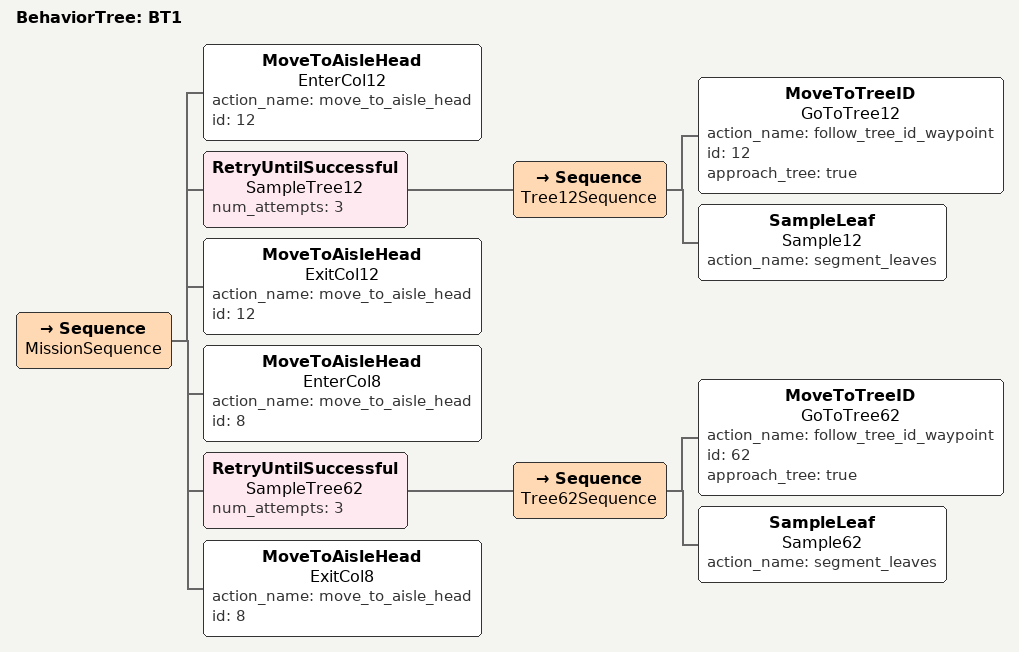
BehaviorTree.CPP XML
<root BTCPP_format="2" schema_location="schemas/amiga_btcpp.xsd">
    <Mission>sample trees 12 and 62</Mission>
    <BehaviorTree ID="BT1">
        <Sequence name="MissionSequence">
            <!-- Enter column 12 -->
            <MoveToAisleHead name="EnterCol12" action_name="move_to_aisle_head" id="12"/>
            <!-- Critical actions for tree 12 -->
            <RetryUntilSuccessful name="SampleTree12" num_attempts="3">
                <Sequence name="Tree12Sequence">
                    <MoveToTreeID name="GoToTree12" action_name="follow_tree_id_waypoint" id="12" approach_tree="true"/>
                    <SampleLeaf name="Sample12" action_name="segment_leaves"/>
                </Sequence>
            </RetryUntilSuccessful>
            <!-- Exit column 12 -->
            <MoveToAisleHead name="ExitCol12" action_name="move_to_aisle_head" id="12"/>

            <!-- Enter column 8 (tree 62) -->
            <MoveToAisleHead name="EnterCol8" action_name="move_to_aisle_head" id="8"/>
            <!-- Critical actions for tree 62 -->
            <RetryUntilSuccessful name="SampleTree62" num_attempts="3">
                <Sequence name="Tree62Sequence">
                    <MoveToTreeID name="GoToTree62" action_name="follow_tree_id_waypoint" id="62" approach_tree="true"/>
                    <SampleLeaf name="Sample62" action_name="segment_leaves"/>
                </Sequence>
            </RetryUntilSuccessful>
            <!-- Exit column 8 -->
            <MoveToAisleHead name="ExitCol8" action_name="move_to_aisle_head" id="8"/>
        </Sequence>
    </BehaviorTree>
</root>
